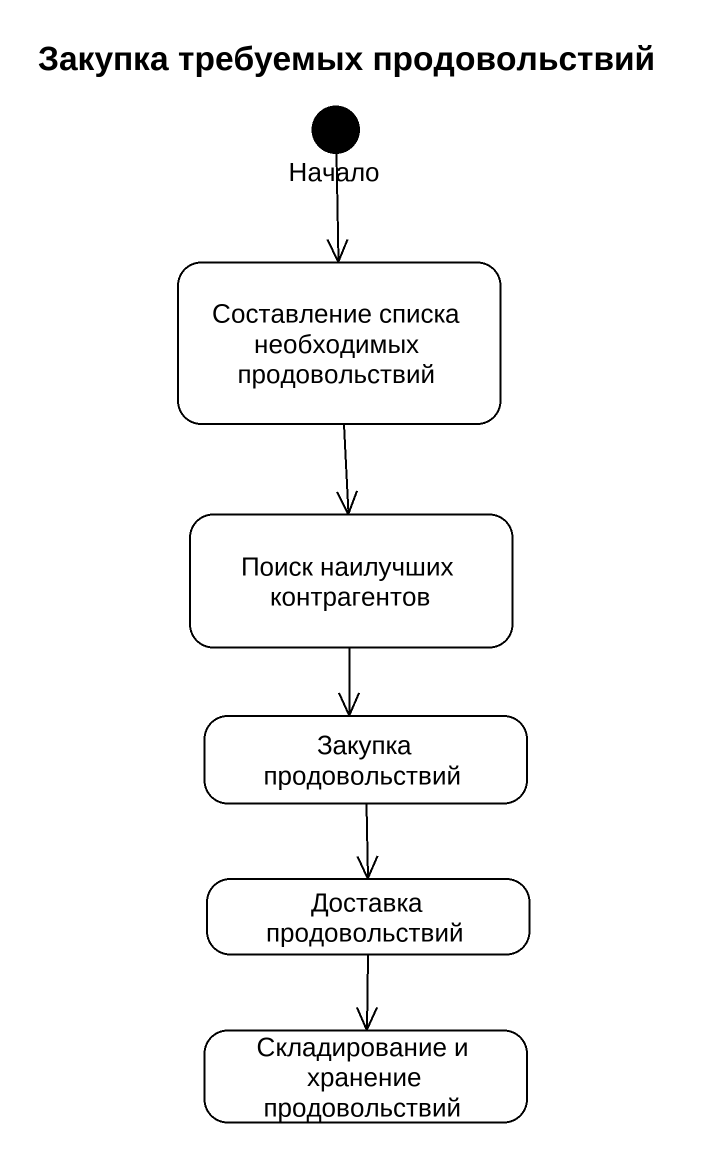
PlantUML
@startuml
title Закупка требуемых продовольствий
hide empty description
state Начало <<start>>
state "Составление списка необходимых продовольствий" as Составление_списка
state "Поиск наилучших контрагентов" as Поиск_наилучших_контрагентов
state "Закупка продовольствий" as Закупка_продовольствий
state "Доставка продовольствий" as Доставка_продовольствий
state "Складирование и хранение продовольствий" as Складирование_и_хранение
Начало --> Составление_списка
Составление_списка --> Поиск_наилучших_контрагентов
Поиск_наилучших_контрагентов --> Закупка_продовольствий
Закупка_продовольствий --> Доставка_продовольствий
Доставка_продовольствий --> Складирование_и_хранение
@enduml
